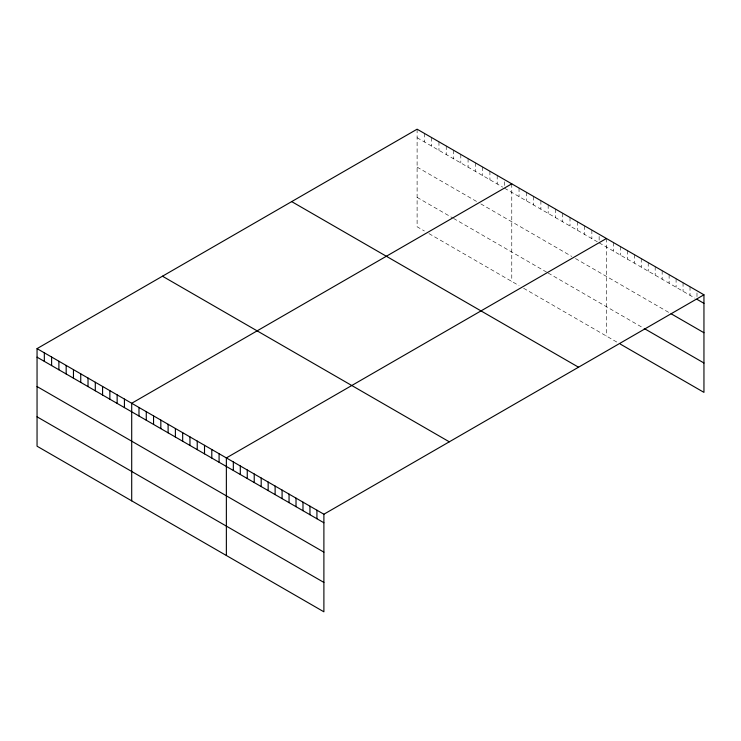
<?xml version="1.0" encoding="UTF-8"?>
<svg xmlns="http://www.w3.org/2000/svg" width="741" height="741" viewBox="0 0 741 741"><rect width="100%" height="100%" fill="white"/><g stroke="black" fill="none" stroke-linecap="round" stroke-linejoin="round"><path stroke-width="0.56" stroke-dasharray="3.71 2.78" d="M417.109 129.193L417.109 226.774L424.389 230.979M417.109 137.733L502.667 187.13M504.491 188.186L597.32 241.779M599.145 242.835L694.993 298.169M417.109 167.123L477.185 201.802M480.826 203.905L571.839 256.451M575.479 258.553L669.123 312.619M417.109 197.393L452.612 217.882M453.52 218.41L547.266 272.531M548.173 273.059L643.244 327.948M428.946 233.6L519.052 285.628M523.6 288.258L617.373 342.388M696.985 292.917L696.985 297.187M690.019 286.758L690.019 295.298M683.054 282.738L683.054 291.278M676.088 278.709L676.088 287.258M669.123 274.689L669.123 283.229M662.158 270.669L662.158 279.209M655.183 266.649L655.183 275.189M648.218 262.629L648.218 271.169M641.252 258.6L641.252 267.149M634.287 254.58L634.287 263.12M627.321 250.56L627.321 259.1M620.356 246.54L620.356 255.08M613.391 242.52L613.391 251.06M606.425 238.491L606.425 336.071M599.145 236.425L599.145 240.695M591.864 230.09L591.864 238.63M584.584 225.885L584.584 234.425M577.304 221.679L577.304 230.219M570.014 217.474L570.014 226.014M562.734 213.269L562.734 221.809M555.454 209.064L555.454 217.613M548.173 204.868L548.173 213.408M540.893 200.663L540.893 209.203M533.613 196.458L533.613 204.998M526.332 192.252L526.332 200.792M519.052 188.047L519.052 196.587M511.772 183.842L511.772 281.423M504.491 181.777L504.491 186.047M497.202 175.441L497.202 183.981M489.921 171.236L489.921 179.776M482.641 167.031L482.641 175.571M475.361 162.825L475.361 171.366M468.08 158.62L468.08 167.16M460.8 154.415L460.8 162.964M453.52 150.219L453.52 158.759M446.239 146.014L446.239 154.554M438.959 141.809L438.959 150.349M431.679 137.604L431.679 146.144M424.389 133.399L424.389 141.939"/><path stroke-width="1.11" d="M37.05 348.622L323.891 514.226L323.891 611.807L37.05 446.202L37.05 348.622L417.109 129.193L703.95 294.798L703.95 392.378L620.356 344.111M511.772 183.842L131.703 403.271L131.703 500.851M606.425 238.491L226.366 457.919L226.366 555.5M323.891 514.226L703.95 294.798M696.985 299.318L703.95 303.338M671.114 313.767L703.95 332.728M644.244 328.522L703.95 362.997M291.695 201.608L578.526 367.212M162.474 276.208L449.305 441.812M37.05 357.162L323.891 522.766M37.05 386.543L323.891 552.147M37.05 416.822L323.891 582.426M316.926 510.206L316.926 518.746M309.96 506.186L309.96 514.726M302.986 502.157L302.986 510.706M296.02 498.137L296.02 506.677M289.055 494.117L289.055 502.657M282.089 490.097L282.089 498.637M275.124 486.077L275.124 494.618M268.159 482.048L268.159 490.598M261.193 478.028L261.193 486.568M254.228 474.008L254.228 482.548M247.262 469.989L247.262 478.529M240.297 465.969L240.297 474.509M233.332 461.939L233.332 470.489M219.086 453.714L219.086 462.264M211.796 449.509L211.796 458.058M204.516 445.313L204.516 453.853M197.236 441.108L197.236 449.648M189.955 436.903L189.955 445.443M182.675 432.698L182.675 441.238M175.395 428.493L175.395 437.033M168.114 424.287L168.114 432.837M160.834 420.091L160.834 428.631M153.554 415.886L153.554 424.426M146.273 411.681L146.273 420.221M138.984 407.476L138.984 416.016M124.423 399.066L124.423 407.606M117.143 394.86L117.143 403.41M109.863 390.664L109.863 399.204M102.582 386.459L102.582 394.999M95.302 382.254L95.302 390.794M88.022 378.049L88.022 386.589M80.741 373.844L80.741 382.384M73.461 369.639L73.461 378.179M66.171 365.433L66.171 373.983M58.891 361.238L58.891 369.778M51.611 357.032L51.611 365.572M44.33 352.827L44.33 361.367"/></g></svg>
